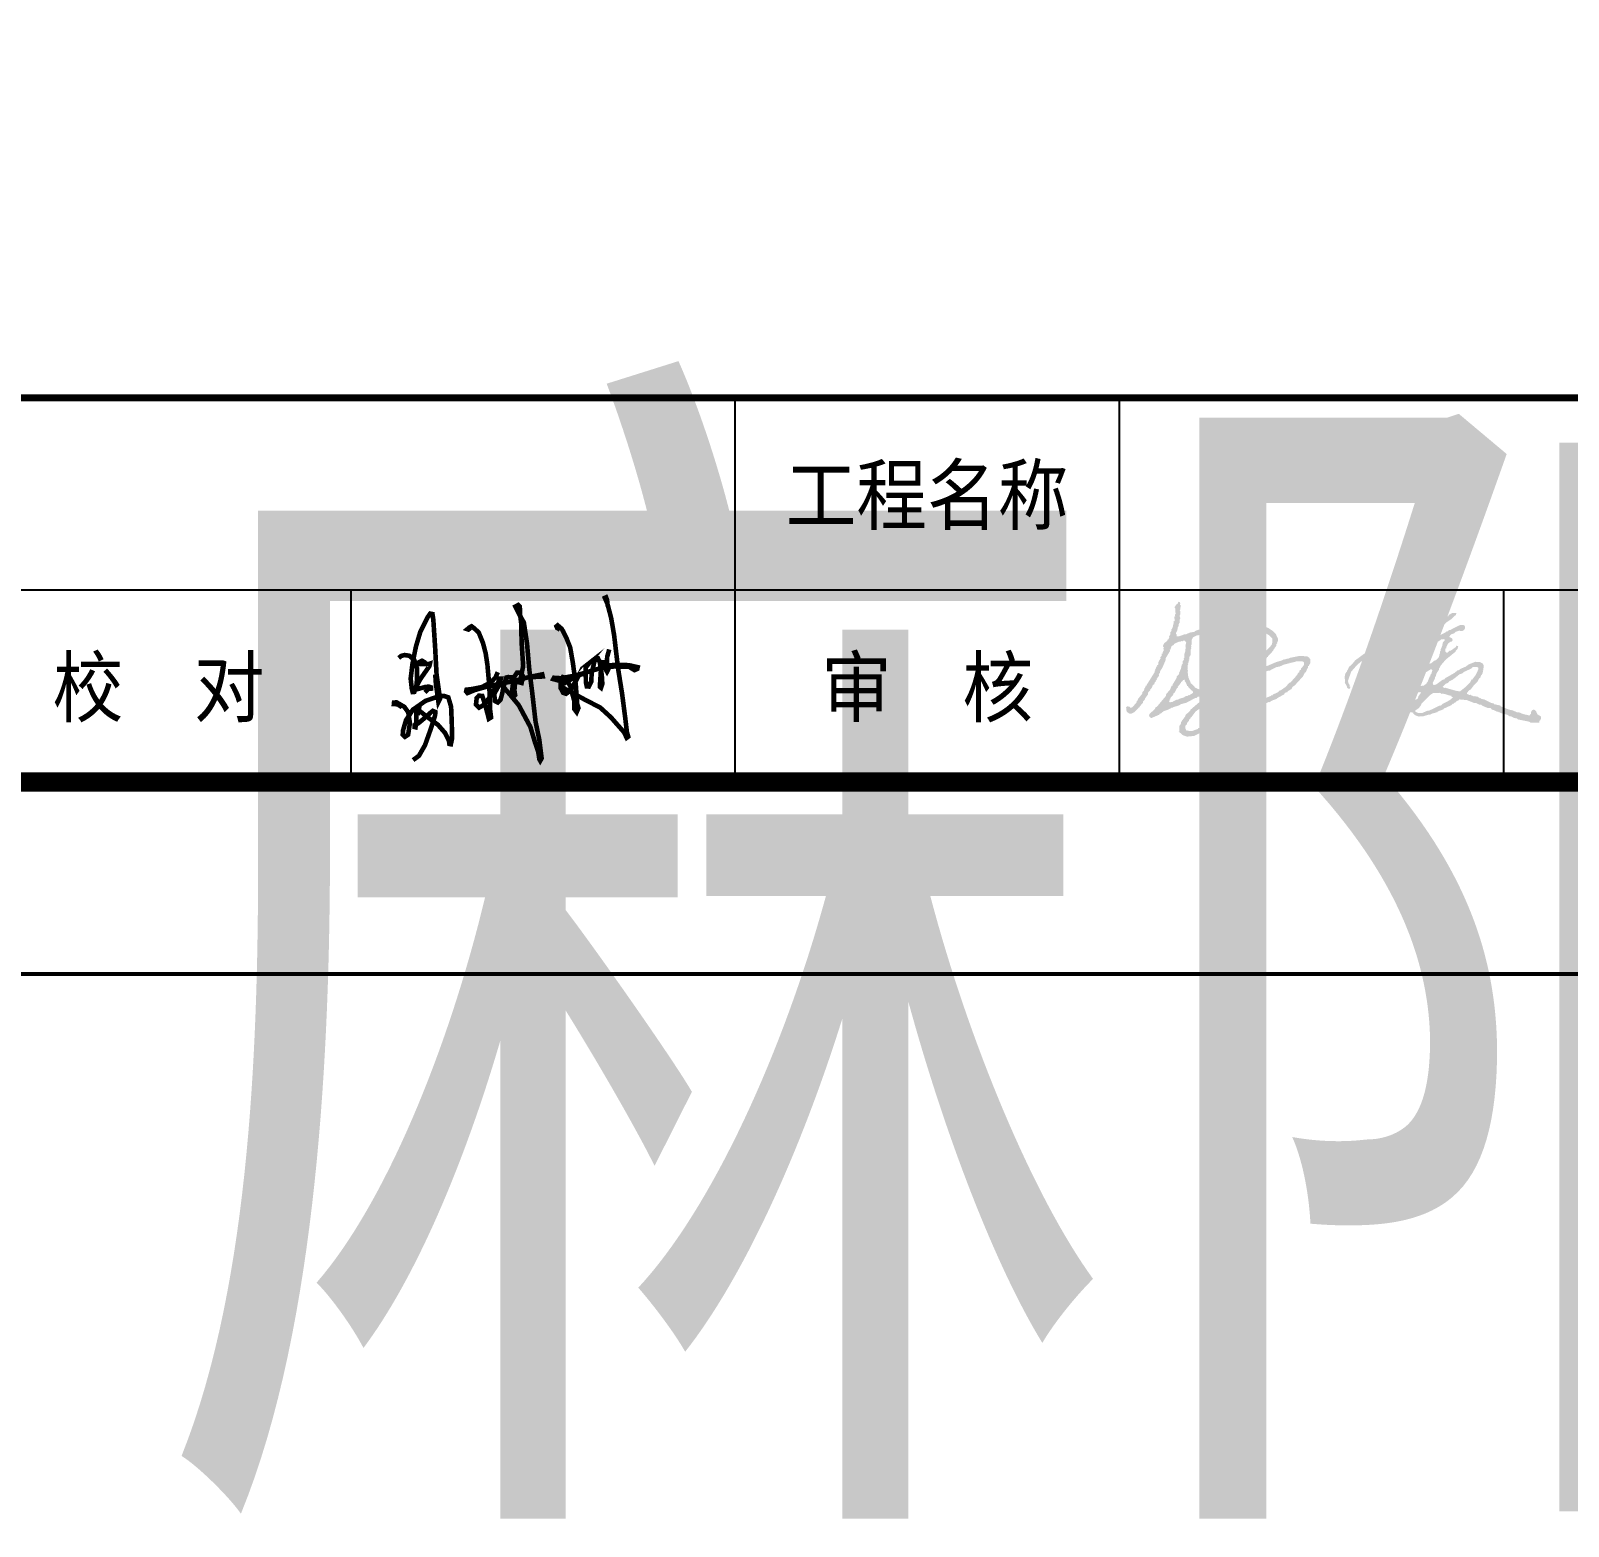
# Model space of a CAD drawing. Extents: x -124594 to 516503, y -3148 to 203159.
# Drawn here: x 56125 to 64128, y 140874 to 148660 of the extents above; entities that cross this region are included whole.
import ezdxf
from ezdxf.enums import TextEntityAlignment as Align

# ---------------------------------------------------------------- set-up
doc = ezdxf.new("R2018")
doc.units = 0
doc.header["$LTSCALE"] = 1000
doc.header["$MEASUREMENT"] = 0
for name, color, linetype in [('_签字', 2, 'Continuous'), ('PUB_TITLE', 4, 'Continuous'), ('图签目录', 255, 'Continuous'), ('打印框线', 7, 'Continuous'), ('标准打印框线2025-06-19-05-44', 7, 'Continuous')]:
    doc.layers.add(name, color=color, linetype=linetype)
doc.styles.get("Standard").update_dxf_attribs({"font": 'gbenor.shx', "bigfont": 'gbcbig.shx'})
doc.styles.add('宋体', font='宋体.ttf')

# ---------------------------------------------------------------- blocks, each defined once
blk = doc.blocks.new('易栅栅新')
at = {"const_width": 60}
for points in [[(-122231, -31317), (-122260, -31344), (-122275, -31339), (-122244, -31314), (-122220, -31301), (-122188, -31325), (-122127, -31380), (-122071, -31518), (-122036, -31652), (-122013, -31804), (-121989, -32070), (-121978, -32391), (-121966, -32487), (-121995, -32505), (-122033, -32356), (-122080, -32207), (-122124, -32204), (-122153, -32236), (-122162, -32318), (-122121, -32359), (-122054, -32321), (-121978, -32216), (-121872, -32029), (-121858, -31982), (-121837, -31982), (-121861, -32067), (-121922, -32175), (-121919, -32271), (-121878, -32292), (-121843, -32257), (-121823, -32184), (-121793, -32052), (-121767, -31968), (-121744, -31962), (-121697, -31965), (-121653, -32035), (-121662, -32134), (-121653, -32195), (-121665, -32207), (-121697, -32184), (-121685, -32082), (-121671, -31968), (-121627, -31903), (-121580, -31903), (-121542, -31962), (-121563, -32011), (-121568, -32038), (-121592, -32032), (-121580, -31976), (-121548, -31819), (-121568, -31520), (-121574, -31261), (-121587, -31153), (-121592, -31044), (-121612, -31024), (-121650, -31044), (-121607, -31131), (-121539, -31252), (-121498, -31523), (-121469, -31857), (-121431, -32158), (-121387, -32541), (-121337, -32783), (-121308, -33019), (-121326, -33051), (-121337, -33031), (-121352, -32935), (-121393, -32815), (-121454, -32611), (-121606, -32327), (-121712, -32199), (-121837, -32053)], [(-120447, -31043), (-120456, -30959), (-120469, -30924), (-120485, -30931), (-120451, -31010), (-120403, -31193), (-120365, -31413), (-120313, -31850), (-120260, -32183), (-120219, -32500), (-120198, -32679), (-120181, -32737), (-120201, -32752), (-120236, -32679), (-120406, -32486), (-120547, -32357), (-120726, -32266), (-120995, -32120), (-121039, -32088), (-121030, -32021), (-121101, -32003), (-121156, -31988), (-121147, -31971), (-121060, -31977), (-120893, -31947), (-120784, -31918), (-120626, -31871), (-120415, -31807), (-120289, -31804), (-120172, -31807), (-120058, -31833), (-120063, -31856), (-120099, -31871), (-120172, -31827), (-120359, -31824), (-120476, -31830)], [(-123168, -31713), (-123132, -31685), (-123090, -31675), (-123027, -31685), (-122965, -31741), (-122928, -31852), (-122933, -32056), (-122965, -32155), (-122986, -32157), (-122998, -32108), (-123012, -31981), (-122988, -31786), (-122943, -31563), (-122885, -31369), (-122795, -31189), (-122758, -31136), (-122728, -31142), (-122717, -31217), (-122694, -31570), (-122675, -31927), (-122630, -32243), (-122651, -32285), (-122684, -32044), (-122692, -31928)], [(-121069, -31343), (-121106, -31323), (-121115, -31302), (-121099, -31289), (-121046, -31334), (-120988, -31446), (-120936, -31577), (-120901, -31778), (-120864, -32052), (-120846, -32307), (-120829, -32364), (-120852, -32418), (-120881, -32379), (-120881, -32280), (-120934, -32085), (-120990, -31976), (-121031, -31962), (-121060, -32013), (-121062, -32101), (-121027, -32167), (-120990, -32179), (-120948, -32149), (-120870, -32027), (-120778, -31851), (-120689, -31781), (-120734, -31836), (-120734, -31888), (-120732, -32029), (-120720, -32083), (-120693, -32085), (-120662, -32021), (-120656, -31906), (-120621, -31760), (-120599, -31721), (-120574, -31719), (-120551, -31770), (-120525, -31935), (-120518, -32050), (-120535, -32101), (-120547, -32091), (-120547, -32040), (-120537, -31886), (-120523, -31768), (-120502, -31770), (-120494, -31828), (-120457, -31892), (-120440, -31859), (-120457, -31797), (-120455, -31699), (-120428, -31602)], [(-122814, -31779), (-122865, -31749), (-122901, -31768), (-122887, -31791), (-122783, -31793), (-122761, -31786), (-122768, -31819), (-122885, -31986), (-122941, -32092), (-122927, -32119), (-122826, -32092), (-122775, -32086), (-122748, -32095), (-122748, -32112), (-122781, -32114), (-122826, -32161)], [(-121878, -31898), (-121907, -31965), (-121969, -32032), (-122083, -32091), (-122211, -32117), (-122285, -32126), (-122290, -32149), (-122273, -32170), (-122173, -32129), (-122027, -32088), (-121694, -32018), (-121446, -31956), (-121300, -31927), (-121294, -31954), (-121381, -31959), (-121443, -31962)], [(-121018, -32047), (-120948, -32003), (-120813, -31935), (-120717, -31900)], [(-123124, -32355), (-123179, -32317), (-123230, -32313), (-123228, -32293), (-123195, -32291), (-123095, -32349), (-123044, -32419), (-123022, -32559), (-123045, -32712), (-123086, -32739), (-123115, -32712), (-123111, -32655), (-123073, -32524), (-122983, -32386), (-122818, -32271), (-122654, -32215), (-122579, -32207), (-122522, -32226), (-122486, -32346), (-122477, -32555), (-122473, -32761), (-122489, -32836), (-122508, -32832), (-122515, -32787), (-122562, -32692), (-122657, -32583), (-122777, -32495), (-122912, -32390)], [(-122921, -32457), (-122903, -32366), (-122929, -32366), (-122940, -32404), (-122938, -32534), (-122949, -32615), (-122961, -32612), (-122960, -32586), (-122914, -32564), (-122854, -32515), (-122748, -32421), (-122724, -32402), (-122692, -32415), (-122693, -32457), (-122748, -32630), (-122825, -32847), (-122905, -32987), (-122981, -33042)]]:
    blk.add_lwpolyline(points, dxfattribs=at)
blk = doc.blocks.new('ztwj08_202506190545')
at = {"layer": '_签字'}
h = blk.add_hatch(color=256, dxfattribs=at)
h.dxf.hatch_style = 1
h.paths.add_polyline_path([(108337.7, 1789.2), (108335.8, 1787.3), (108339.6, 1787.3)], flags=16)
h.paths.add_polyline_path([(108244.5, 1943.1), (108242.6, 1941.2), (108246.4, 1941.2)], flags=16)
h.paths.add_polyline_path([(108235, 1496.4), (108233.1, 1494.5), (108244.5, 1488.8), (108246.4, 1490.7), (108307.2, 1473.6), (108324.4, 1471.7), (108352.9, 1494.5), (108377.6, 1519.2), (108385.2, 1534.4), (108387.1, 1532.5), (108406.1, 1557.3), (108419.4, 1585.8), (108419.4, 1595.3), (108411.8, 1599.1), (108390.9, 1599.1), (108381.4, 1589.6), (108347.2, 1574.4), (108335.8, 1564.9), (108322.5, 1561.1), (108286.3, 1532.5), (108267.3, 1523), (108261.6, 1515.4), (108250.2, 1511.6)], flags=16)
h.paths.add_polyline_path([(108092.5, 1372.9), (108090.6, 1371), (108092.5, 1365.3), (108105.8, 1359.6), (108128.6, 1359.6), (108155.2, 1371), (108162.8, 1371), (108217.9, 1397.6), (108223.6, 1397.6), (108235, 1407.1), (108271.1, 1426.1), (108288.2, 1441.3), (108280.6, 1443.2), (108278.7, 1448.9), (108269.2, 1448.9), (108267.3, 1452.7), (108265.4, 1450.8), (108250.2, 1456.5), (108231.2, 1460.3), (108229.3, 1458.4), (108219.8, 1464.1), (108181.8, 1462.2), (108172.3, 1454.6), (108174.2, 1452.7), (108170.4, 1454.6), (108122.9, 1407.1), (108121, 1399.5), (108109.6, 1384.3)], flags=16)
h.paths.add_polyline_path([(108088.7, 1439.4), (108086.8, 1437.5), (108088.7, 1428), (108098.2, 1429.9), (108105.8, 1437.5), (108103.9, 1439.4), (108107.7, 1441.3), (108107.7, 1447), (108121, 1464.1), (108117.2, 1467.9), (108103.9, 1466), (108096.3, 1458.4), (108096.3, 1454.6), (108094.4, 1456.5), (108086.8, 1447)], flags=16)
h.paths.add_polyline_path([(108079.1, 1363.4), (108077.2, 1361.5), (108081, 1361.5)], flags=16)
h.paths.add_polyline_path([(108010.7, 1528.7), (108008.8, 1526.8), (108014.5, 1515.4), (108022.1, 1515.4), (108033.5, 1524.9), (108062, 1540.2), (108065.8, 1545.9), (108077.2, 1551.6), (108109.6, 1578.2), (108113.4, 1578.2), (108117.2, 1583.9), (108160.9, 1610.5), (108162.8, 1614.3), (108174.2, 1618.1), (108193.2, 1633.3), (108198.9, 1633.3), (108212.2, 1646.6), (108217.9, 1661.8), (108216, 1665.6), (108219.8, 1669.4), (108219.8, 1678.9), (108223.6, 1682.7), (108223.6, 1690.3), (108231.2, 1707.4), (108235, 1726.4), (108244.5, 1737.8), (108240.7, 1745.4), (108236.9, 1741.6), (108229.3, 1743.5), (108195.1, 1720.7), (108185.6, 1718.8), (108183.7, 1715), (108176.1, 1713.1), (108164.7, 1703.6), (108159, 1703.6), (108151.4, 1696), (108145.7, 1696), (108132.4, 1686.5), (108134.3, 1684.6), (108122.9, 1680.8), (108090.6, 1656.1), (108071.5, 1648.5), (108063.9, 1640.9), (108039.2, 1631.4), (108031.6, 1625.7), (108025.9, 1627.6), (108020.2, 1621.9), (108020.2, 1601), (108016.4, 1595.3), (108018.3, 1585.8), (108014.5, 1576.3), (108016.4, 1564.9), (108012.6, 1555.4), (108014.5, 1547.8), (108010.7, 1544)], flags=16)
h.paths.add_polyline_path([(107946.1, 1376.7), (107944.2, 1374.8), (107948, 1371), (107953.7, 1371), (107955.6, 1374.8), (107963.2, 1372.9), (107965.1, 1376.7), (107968.9, 1374.8), (107976.5, 1378.6), (107978.4, 1376.7), (108056.3, 1393.8), (108063.9, 1412.8), (108062, 1426.1), (108058.2, 1428), (108060.1, 1456.5), (108077.2, 1466), (108086.8, 1488.8), (108094.4, 1496.4), (108136.2, 1502.1), (108151.4, 1513.5), (108149.5, 1515.4), (108155.2, 1521.1), (108166.6, 1549.7), (108170.4, 1551.6), (108168.5, 1555.4), (108176.1, 1564.9), (108174.2, 1568.7), (108178, 1570.6), (108179.9, 1582), (108176.1, 1585.8), (108170.4, 1585.8), (108124.8, 1557.3), (108121, 1551.6), (108117.2, 1551.6), (108081, 1521.1), (108079.1, 1523), (108062, 1505.9), (108029.7, 1488.8), (107991.7, 1458.4), (107980.3, 1431.8), (107974.6, 1426.1), (107972.7, 1418.5), (107968.9, 1418.5), (107965.1, 1405.2), (107949.9, 1388.1)], flags=16)
h.paths.add_polyline_path([(107723.7, 1513.5), (107725.6, 1521.1), (107723.7, 1547.8), (107727.5, 1564.9), (107735.1, 1574.4), (107735.1, 1582), (107738.9, 1582), (107746.5, 1599.1), (107761.7, 1612.4), (107778.8, 1633.3), (107851.1, 1686.5), (107904.3, 1718.8), (107911.9, 1728.3), (107917.6, 1754.9), (107917.6, 1770.1), (107921.4, 1774), (107921.4, 1800.6), (107927.1, 1810.1), (107923.3, 1812), (107927.1, 1815.8), (107925.2, 1817.7), (107929, 1825.3), (107927.1, 1829.1), (107934.7, 1880.4), (107940.4, 1884.2), (107938.5, 1886.1), (107953.7, 1886.1), (107949.9, 1836.7), (107951.8, 1823.4), (107948, 1815.8), (107948, 1802.5), (107944.2, 1791.1), (107944.2, 1760.6), (107951.8, 1749.2), (107957.5, 1753), (107955.6, 1754.9), (107957.5, 1753), (107997.4, 1775.9), (108001.2, 1781.6), (108006.9, 1781.6), (108025.9, 1796.8), (108029.7, 1796.8), (108031.6, 1800.6), (108033.5, 1798.7), (108063.9, 1819.6), (108102, 1857.6), (108113.4, 1867.1), (108117.2, 1867.1), (108119.1, 1872.8), (108145.7, 1895.6), (108168.5, 1920.3), (108178, 1926), (108202.7, 1950.7), (108200.8, 1952.6), (108212.2, 1958.3), (108216, 1964), (108221.7, 1964), (108229.3, 1973.5), (108252.1, 1990.6), (108265.4, 1994.4), (108288.2, 1994.4), (108293.9, 1988.7), (108284.4, 1971.6), (108271.1, 1964), (108244.5, 1939.3), (108231.2, 1931.7), (108166.6, 1872.8), (108162.8, 1872.8), (108141.9, 1850), (108111.5, 1829.1), (108105.8, 1829.1), (108086.8, 1810.1), (108086.8, 1806.3), (108103.9, 1791.1), (108102, 1785.4), (108105.8, 1781.6), (108105.8, 1770.1), (108109.6, 1766.3), (108113.4, 1751.1), (108111.5, 1735.9), (108115.3, 1734), (108109.6, 1735.9), (108107.7, 1730.2), (108105.8, 1734), (108103.9, 1732.1), (108098.2, 1734), (108084.9, 1749.2), (108084.9, 1754.9), (108075.3, 1772), (108065.8, 1777.8), (108052.5, 1777.8), (108027.8, 1760.6), (107991.7, 1724.5), (107984.1, 1720.7), (107976.5, 1722.6), (107968.9, 1732.1), (107955.6, 1730.2), (107940.4, 1715), (107930.9, 1697.9), (107932.8, 1692.2), (107929, 1692.2), (107927.1, 1671.3), (107923.3, 1669.4), (107925.2, 1661.8), (107919.5, 1648.5), (107919.5, 1631.4), (107915.7, 1625.7), (107915.7, 1610.5), (107911.9, 1601), (107913.8, 1595.3), (107908.1, 1587.7), (107908.1, 1563), (107904.3, 1559.2), (107902.4, 1547.8), (107898.6, 1545.9), (107898.6, 1532.5), (107891, 1507.8), (107887.2, 1504), (107889.1, 1500.2), (107887.2, 1492.6), (107883.4, 1490.7), (107883.4, 1477.4), (107879.6, 1473.6), (107873.9, 1441.3), (107875.8, 1435.6), (107868.2, 1416.6), (107868.2, 1403.3), (107864.4, 1399.5), (107866.3, 1393.8), (107860.6, 1384.3), (107864.4, 1378.6), (107860.6, 1376.7), (107860.6, 1365.3), (107870.1, 1357.7), (107889.1, 1363.4), (107913.8, 1384.3), (107913.8, 1388.1), (107936.6, 1412.8), (107934.7, 1416.6), (107940.4, 1420.4), (107946.1, 1437.5), (107953.7, 1443.2), (107951.8, 1445.1), (107961.3, 1458.4), (107957.5, 1462.2), (107961.3, 1471.7), (107959.4, 1473.6), (107978.4, 1507.8), (107982.2, 1521.1), (107980.3, 1528.7), (107984.1, 1534.4), (107984.1, 1545.9), (107980.3, 1549.7), (107984.1, 1549.7), (107986, 1563), (107989.8, 1566.8), (107987.9, 1606.7), (107989.8, 1621.9), (107993.6, 1627.6), (107989.8, 1631.4), (107989.8, 1682.7), (107991.7, 1697.9), (107995.5, 1699.8), (107993.6, 1701.7), (108012.6, 1701.7), (108022.1, 1692.2), (108020.2, 1675.1), (108025.9, 1663.7), (108035.4, 1661.8), (108046.8, 1667.5), (108071.5, 1690.3), (108079.1, 1692.2), (108088.7, 1703.6), (108098.2, 1707.4), (108111.5, 1720.7), (108115.3, 1730.2), (108121, 1730.2), (108172.3, 1777.8), (108179.9, 1781.6), (108189.4, 1793), (108191.3, 1802.5), (108181.8, 1808.2), (108176.1, 1806.3), (108157.1, 1825.3), (108155.2, 1838.6), (108159, 1840.5), (108159, 1844.3), (108174.2, 1848.1), (108183.7, 1840.5), (108183.7, 1836.7), (108193.2, 1827.2), (108210.3, 1819.6), (108229.3, 1832.9), (108252.1, 1857.6), (108259.7, 1863.3), (108261.6, 1861.4), (108265.4, 1869), (108284.4, 1880.4), (108301.5, 1880.4), (108305.3, 1878.5), (108301.5, 1867.1), (108295.8, 1865.2), (108276.8, 1846.2), (108254, 1831), (108195.1, 1772), (108183.7, 1756.8), (108195.1, 1751.1), (108200.8, 1756.8), (108206.5, 1756.8), (108250.2, 1779.7), (108252.1, 1783.5), (108255.9, 1781.6), (108267.3, 1791.1), (108273, 1791.1), (108320.6, 1815.8), (108322.5, 1813.9), (108324.4, 1817.7), (108341.5, 1817.7), (108347.2, 1813.9), (108351, 1806.3), (108349.1, 1796.8), (108337.7, 1785.4), (108318.6, 1787.3), (108301.5, 1781.6), (108293.9, 1774), (108276.8, 1768.2), (108267.3, 1754.9), (108284.4, 1747.3), (108282.5, 1745.4), (108286.3, 1739.7), (108280.6, 1730.2), (108274.9, 1730.2), (108261.6, 1720.7), (108252.1, 1701.7), (108252.1, 1696), (108248.3, 1694.1), (108248.3, 1678.9), (108254, 1673.2), (108259.7, 1673.2), (108269.2, 1682.7), (108274.9, 1682.7), (108301.5, 1701.7), (108305.3, 1709.3), (108314.8, 1707.4), (108311, 1692.2), (108301.5, 1682.7), (108301.5, 1678.9), (108250.2, 1637.1), (108225.5, 1608.6), (108217.9, 1595.3), (108219.8, 1593.4), (108216, 1593.4), (108214.1, 1583.9), (108202.7, 1566.8), (108197, 1547.8), (108193.2, 1545.9), (108193.2, 1538.3), (108181.8, 1515.4), (108185.6, 1504), (108200.8, 1507.8), (108231.2, 1530.6), (108242.6, 1534.4), (108250.2, 1542.1), (108293.9, 1566.8), (108312.9, 1582), (108314.8, 1580.1), (108328.2, 1589.6), (108354.8, 1601), (108370, 1612.4), (108404.2, 1625.7), (108428.9, 1623.8), (108442.2, 1616.2), (108447.9, 1606.7), (108447.9, 1591.5), (108444.1, 1589.6), (108446, 1582), (108442.2, 1580.1), (108444.1, 1576.3), (108440.3, 1563), (108430.8, 1549.7), (108430.8, 1544), (108423.2, 1538.3), (108415.6, 1523), (108396.6, 1504), (108379.5, 1481.2), (108371.9, 1477.4), (108360.5, 1464.1), (108360.5, 1458.4), (108371.9, 1452.7), (108375.7, 1452.7), (108377.6, 1456.5), (108379.5, 1452.7), (108396.6, 1445.1), (108398.5, 1447), (108417.5, 1443.2), (108427, 1435.6), (108428.9, 1437.5), (108436.5, 1431.8), (108449.8, 1429.9), (108487.8, 1410.9), (108499.2, 1409), (108501.1, 1405.2), (108535.3, 1397.6), (108535.3, 1393.8), (108579.1, 1376.7), (108598.1, 1372.9), (108619, 1363.4), (108634.2, 1361.5), (108651.3, 1353.9), (108685.5, 1346.3), (108691.2, 1350.1), (108687.4, 1352), (108693.1, 1353.9), (108695, 1369.1), (108700.7, 1374.8), (108710.2, 1376.7), (108719.7, 1369.1), (108727.3, 1352), (108746.3, 1340.6), (108746.3, 1331.1), (108740.6, 1319.7), (108736.8, 1317.8), (108736.8, 1308.3), (108693.1, 1308.3), (108683.6, 1314), (108626.6, 1325.4), (108619, 1331.1), (108605.7, 1333), (108592.4, 1340.6), (108581, 1342.5), (108569.6, 1350.1), (108554.3, 1353.9), (108550.5, 1352), (108542.9, 1357.7), (108531.5, 1359.6), (108535.3, 1361.5), (108525.8, 1363.4), (108522, 1367.2), (108518.2, 1365.3), (108499.2, 1374.8), (108491.6, 1374.8), (108493.5, 1376.7), (108487.8, 1378.6), (108484, 1384.3), (108470.7, 1384.3), (108442.2, 1395.7), (108432.7, 1403.3), (108423.2, 1403.3), (108408, 1410.9), (108398.5, 1410.9), (108360.5, 1426.1), (108320.6, 1429.9), (108318.6, 1426.1), (108305.3, 1420.4), (108301.5, 1414.7), (108292, 1410.9), (108292, 1407.1), (108286.3, 1407.1), (108278.7, 1399.5), (108240.7, 1382.4), (108238.8, 1378.6), (108208.4, 1367.2), (108206.5, 1363.4), (108178, 1355.8), (108168.5, 1350.1), (108159, 1350.1), (108134.3, 1342.5), (108109.6, 1340.6), (108092.5, 1346.3), (108073.4, 1363.4), (108037.3, 1359.6), (108025.9, 1353.9), (108012.6, 1353.9), (107999.3, 1348.2), (107987.9, 1348.2), (107953.7, 1338.7), (107925.2, 1336.8), (107902.4, 1329.2), (107847.3, 1321.6), (107837.7, 1323.5), (107824.4, 1336.8), (107828.2, 1346.3), (107828.2, 1371), (107832, 1374.8), (107832, 1393.8), (107835.8, 1397.6), (107837.7, 1410.9), (107843.4, 1420.4), (107843.4, 1437.5), (107851.1, 1462.2), (107854.9, 1466), (107856.8, 1492.6), (107860.6, 1498.3), (107858.7, 1500.2), (107864.4, 1511.6), (107864.4, 1519.2), (107868.2, 1521.1), (107866.3, 1526.8), (107879.6, 1564.9), (107877.7, 1566.8), (107883.4, 1583.9), (107887.2, 1620), (107896.7, 1650.4), (107894.8, 1658), (107898.6, 1659.9), (107896.7, 1665.6), (107900.5, 1675.1), (107894.8, 1680.8), (107872, 1673.2), (107872, 1669.4), (107864.4, 1667.5), (107853, 1656.1), (107839.6, 1650.4), (107826.3, 1639), (107822.5, 1639), (107814.9, 1629.5), (107809.2, 1627.6), (107784.5, 1604.8), (107757.9, 1574.4), (107740.8, 1526.8), (107744.6, 1511.6), (107750.3, 1504), (107748.4, 1498.3), (107754.1, 1494.5), (107748.4, 1483.1), (107746.5, 1486.9), (107740.8, 1485), (107738.9, 1490.7), (107735.1, 1488.8), (107737, 1494.5), (107725.6, 1515.4)])
h.paths.add_polyline_path([(107438.6, 1621.9), (107436.7, 1620), (107440.5, 1620)], flags=16)
h.paths.add_polyline_path([(107267.5, 1486.9), (107265.6, 1485), (107269.4, 1460.3), (107273.2, 1456.5), (107275.1, 1458.4), (107282.7, 1445.1), (107297.9, 1435.6), (107309.3, 1435.6), (107341.6, 1448.9), (107343.5, 1452.7), (107349.2, 1450.8), (107349.2, 1454.6), (107377.8, 1467.9), (107387.3, 1477.4), (107391.1, 1477.4), (107415.8, 1494.5), (107436.7, 1517.3), (107440.5, 1517.3), (107465.2, 1544), (107478.5, 1561.1), (107478.5, 1564.9), (107488, 1572.5), (107484.2, 1576.3), (107489.9, 1576.3), (107489.9, 1582), (107495.6, 1583.9), (107495.6, 1589.6), (107510.8, 1606.7), (107512.7, 1621.9), (107505.1, 1627.6), (107472.8, 1627.6), (107406.3, 1610.5), (107385.4, 1601), (107366.3, 1597.2), (107334, 1580.1), (107320.7, 1578.2), (107305.5, 1570.6), (107288.4, 1568.7), (107271.3, 1561.1), (107271.3, 1521.1), (107265.6, 1500.2)], flags=16)
h.paths.add_polyline_path([(107256.1, 1308.3), (107254.2, 1306.4), (107258, 1306.4)], flags=16)
h.paths.add_polyline_path([(107121.1, 1665.6), (107119.2, 1663.7), (107123, 1663.7)], flags=16)
h.paths.add_polyline_path([(107064.1, 1524.9), (107062.2, 1523), (107066, 1523)], flags=16)
h.paths.add_polyline_path([(107003.3, 1450.8), (107001.4, 1448.9), (107003.3, 1443.2)], flags=16)
h.paths.add_polyline_path([(106914, 1639), (106912.1, 1637.1), (106915.9, 1637.1)], flags=16)
h.paths.add_polyline_path([(106906.4, 1587.7), (106904.5, 1585.8), (106908.3, 1580.1), (106906.4, 1572.5), (106910.2, 1544), (106919.7, 1523), (106923.5, 1511.6), (106927.3, 1511.6), (106946.3, 1490.7), (106967.2, 1481.2), (107001.4, 1492.6), (107022.3, 1513.5), (107028, 1521.1), (107026.1, 1524.9), (107028, 1523), (107035.6, 1532.5), (107029.9, 1534.4), (107035.6, 1536.4), (107045.1, 1549.7), (107045.1, 1555.4), (107052.7, 1563), (107050.8, 1566.8), (107054.6, 1568.7), (107056.5, 1578.2), (107066, 1589.6), (107064.1, 1593.4), (107067.9, 1593.4), (107073.6, 1610.5), (107077.4, 1612.4), (107077.4, 1620), (107081.2, 1621.9), (107081.2, 1627.6), (107086.9, 1635.2), (107085, 1640.9), (107092.6, 1650.4), (107090.7, 1654.2), (107096.4, 1667.5), (107096.4, 1675.1), (107100.2, 1678.9), (107100.2, 1692.2), (107104, 1696), (107100.2, 1697.9), (107102.1, 1745.4), (107098.3, 1749.2), (107094.5, 1762.5), (107081.2, 1777.8), (107066, 1785.4), (107041.3, 1785.4), (107024.2, 1779.7), (107018.5, 1781.6), (107014.7, 1775.9), (106993.8, 1775.9), (106988.1, 1770.1), (106984.3, 1772), (106974.8, 1766.3), (106953.9, 1762.5), (106934.9, 1753), (106927.3, 1739.7), (106927.3, 1715), (106923.5, 1711.2), (106927.3, 1707.4), (106923.5, 1703.6), (106925.4, 1696), (106921.6, 1688.4), (106921.6, 1659.9), (106915.9, 1652.3), (106915.9, 1635.2), (106912.1, 1631.4), (106910.2, 1618.1), (106906.4, 1616.2), (106910.2, 1610.5), (106906.4, 1608.6)], flags=16)
h.paths.add_polyline_path([(106896.9, 1734), (106895, 1732.1), (106898.8, 1732.1)], flags=16)
h.paths.add_polyline_path([(106896.9, 1294.9), (106895, 1293), (106895, 1277.8), (106900.7, 1266.4), (106906.4, 1268.3), (106915.9, 1264.5), (106927.3, 1264.5), (106959.6, 1275.9), (106961.5, 1279.7), (106980.5, 1287.3), (107022.3, 1317.8), (107035.6, 1323.5), (107043.2, 1331.1), (107054.6, 1334.9), (107062.2, 1344.4), (107071.7, 1348.2), (107096.4, 1371), (107100.2, 1371), (107136.4, 1401.4), (107161.1, 1426.1), (107180.1, 1452.7), (107185.8, 1456.5), (107185.8, 1460.3), (107199.1, 1473.6), (107199.1, 1479.3), (107208.6, 1492.6), (107208.6, 1498.3), (107195.3, 1505.9), (107191.5, 1504), (107166.8, 1507.8), (107164.9, 1504), (107159.2, 1505.9), (107144, 1500.2), (107117.3, 1500.2), (107113.5, 1496.4), (107111.6, 1498.3), (107066, 1486.9), (107054.6, 1481.2), (107054.6, 1473.6), (107058.4, 1473.6), (107060.3, 1469.8), (107041.3, 1450.8), (107031.8, 1447), (107031.8, 1443.2), (107028, 1439.4), (107026.1, 1441.3), (107024.2, 1433.7), (107016.6, 1426.1), (107012.8, 1426.1), (106967.2, 1380.5), (106948.2, 1367.2), (106925.4, 1336.8), (106919.7, 1333), (106919.7, 1327.3), (106915.9, 1327.3), (106912.1, 1315.9), (106904.5, 1310.2), (106902.6, 1300.7)], flags=16)
h.paths.add_polyline_path([(106877.8, 1530.6), (106875.9, 1528.7), (106879.7, 1528.7)], flags=16)
h.paths.add_polyline_path([(106811.3, 1420.4), (106809.4, 1418.5), (106813.2, 1414.7), (106826.5, 1416.6), (106847.4, 1428), (106860.7, 1429.9), (106864.5, 1433.7), (106885.4, 1439.4), (106896.9, 1447), (106904.5, 1447), (106912.1, 1452.7), (106914, 1450.8), (106934.9, 1464.1), (106933, 1471.7), (106908.3, 1494.5), (106910.2, 1496.4), (106906.4, 1500.2), (106904.5, 1498.3), (106900.7, 1509.7), (106896.9, 1511.6), (106900.7, 1513.5), (106889.2, 1526.8), (106893, 1528.7), (106891.1, 1532.5), (106883.5, 1530.6), (106877.8, 1523), (106872.1, 1521.1), (106872.1, 1517.3), (106853.1, 1492.6), (106856.9, 1488.8), (106851.2, 1488.8), (106839.8, 1466), (106834.1, 1462.2), (106830.3, 1452.7), (106815.1, 1435.6), (106817, 1429.9), (106813.2, 1429.9)], flags=16)
h.paths.add_polyline_path([(106587, 1376.7), (106587, 1384.3), (106585.1, 1386.2), (106590.8, 1393.8), (106604.1, 1391.9), (106607.9, 1386.2), (106617.4, 1388.1), (106638.3, 1410.9), (106642.1, 1416.6), (106640.2, 1420.4), (106645.9, 1424.2), (106647.8, 1431.8), (106670.7, 1460.3), (106670.7, 1467.9), (106678.3, 1475.5), (106682.1, 1485), (106680.2, 1488.8), (106685.9, 1490.7), (106684, 1494.5), (106687.8, 1496.4), (106687.8, 1500.2), (106695.4, 1504), (106693.5, 1505.9), (106735.3, 1572.5), (106735.3, 1580.1), (106739.1, 1582), (106737.2, 1583.9), (106744.8, 1601), (106748.6, 1602.9), (106746.7, 1606.7), (106754.3, 1610.5), (106754.3, 1623.8), (106760, 1635.2), (106765.7, 1642.8), (106763.8, 1648.5), (106771.4, 1658), (106771.4, 1667.5), (106777.1, 1667.5), (106777.1, 1677), (106782.8, 1686.5), (106779, 1697.9), (106780.9, 1696), (106782.8, 1699.8), (106777.1, 1707.4), (106784.7, 1722.6), (106799.9, 1734), (106801.8, 1741.6), (106805.6, 1741.6), (106811.3, 1753), (106809.4, 1758.7), (106817, 1768.2), (106817, 1783.5), (106818.9, 1781.6), (106822.7, 1789.2), (106820.8, 1794.9), (106826.5, 1796.8), (106824.6, 1800.6), (106828.4, 1804.4), (106834.1, 1831), (106832.2, 1834.8), (106837.9, 1836.7), (106836, 1838.6), (106839.8, 1842.4), (106836, 1859.5), (106841.7, 1863.3), (106839.8, 1870.9), (106843.6, 1874.7), (106841.7, 1903.2), (106837.9, 1908.9), (106847.4, 1924.1), (106855, 1927.9), (106855, 1931.7), (106851.2, 1933.6), (106855, 1931.7), (106858.8, 1939.3), (106862.6, 1939.3), (106858.8, 1937.4), (106866.4, 1935.5), (106866.4, 1931.7), (106870.2, 1929.8), (106866.4, 1927.9), (106866.4, 1922.2), (106870.2, 1920.3), (106868.3, 1897.5), (106864.5, 1891.8), (106868.3, 1889.9), (106868.3, 1872.8), (106864.5, 1865.2), (106868.3, 1851.9), (106864.5, 1844.3), (106864.5, 1829.1), (106858.8, 1819.6), (106860.7, 1813.9), (106855, 1804.4), (106853.1, 1791.1), (106845.5, 1774), (106847.4, 1768.2), (106849.3, 1770.1), (106849.3, 1758.7), (106862.6, 1758.7), (106889.2, 1768.2), (106896.9, 1768.2), (106917.8, 1777.8), (106940.6, 1781.6), (106948.2, 1787.3), (106997.6, 1804.4), (107001.4, 1802.5), (107039.4, 1810.1), (107045.1, 1813.9), (107047, 1812), (107066, 1815.8), (107088.8, 1812), (107107.8, 1798.7), (107113.5, 1787.3), (107121.1, 1783.5), (107119.2, 1779.7), (107123, 1779.7), (107121.1, 1775.9), (107128.7, 1758.7), (107126.8, 1753), (107130.6, 1749.2), (107130.6, 1694.1), (107126.8, 1690.3), (107128.7, 1686.5), (107123, 1669.4), (107124.9, 1661.8), (107115.4, 1640.9), (107117.3, 1637.1), (107105.9, 1614.3), (107105.9, 1604.8), (107104, 1608.6), (107100.2, 1599.1), (107096.4, 1597.2), (107100.2, 1595.3), (107094.5, 1591.5), (107090.7, 1576.3), (107086.9, 1576.3), (107083.1, 1563), (107073.6, 1551.6), (107067.9, 1526.8), (107075.5, 1519.2), (107090.7, 1521.1), (107096.4, 1524.9), (107142.1, 1526.8), (107180.1, 1534.4), (107202.9, 1534.4), (107221.9, 1530.6), (107233.3, 1536.4), (107235.2, 1540.2), (107231.4, 1545.9), (107235.2, 1547.8), (107227.6, 1570.6), (107229.5, 1576.3), (107225.7, 1576.3), (107225.7, 1589.6), (107229.5, 1593.4), (107227.6, 1597.2), (107225.7, 1595.3), (107227.6, 1612.4), (107221.9, 1618.1), (107223.8, 1646.6), (107220, 1650.4), (107221.9, 1688.4), (107218.1, 1711.2), (107221.9, 1720.7), (107237.1, 1720.7), (107242.8, 1716.9), (107250.4, 1686.5), (107254.2, 1682.7), (107250.4, 1678.9), (107254.2, 1677), (107254.2, 1648.5), (107265.6, 1633.3), (107273.2, 1633.3), (107284.6, 1642.8), (107284.6, 1646.6), (107307.4, 1671.3), (107305.5, 1673.2), (107343.5, 1713.1), (107347.3, 1726.4), (107347.3, 1747.3), (107332.1, 1762.5), (107307.4, 1777.8), (107301.7, 1777.8), (107299.8, 1781.6), (107288.4, 1783.5), (107273.2, 1791.1), (107267.5, 1789.2), (107261.8, 1794.9), (107242.8, 1800.6), (107227.6, 1800.6), (107225.7, 1804.4), (107197.2, 1810.1), (107191.5, 1819.6), (107193.4, 1832.9), (107204.8, 1838.6), (107216.2, 1834.8), (107221.9, 1836.7), (107246.6, 1827.2), (107277, 1821.5), (107290.3, 1813.9), (107324.5, 1802.5), (107351.1, 1785.4), (107364.4, 1772), (107375.9, 1747.3), (107375.9, 1732.1), (107372.1, 1728.3), (107374, 1724.5), (107368.2, 1716.9), (107368.2, 1707.4), (107362.5, 1705.5), (107366.3, 1703.6), (107360.6, 1699.8), (107354.9, 1688.4), (107351.1, 1688.4), (107353, 1684.6), (107324.5, 1654.2), (107324.5, 1650.4), (107320.7, 1650.4), (107313.1, 1637.1), (107297.9, 1623.8), (107297.9, 1618.1), (107294.1, 1620), (107294.1, 1616.2), (107284.6, 1608.6), (107286.5, 1604.8), (107288.4, 1606.7), (107282.7, 1601), (107284.6, 1597.2), (107322.6, 1604.8), (107366.3, 1623.8), (107393, 1631.4), (107408.2, 1639), (107412, 1637.1), (107425.3, 1642.8), (107429.1, 1640.9), (107440.5, 1646.6), (107488, 1656.1), (107527.9, 1654.2), (107537.4, 1648.5), (107545, 1639), (107545, 1618.1), (107537.4, 1606.7), (107539.3, 1602.9), (107533.6, 1602.9), (107533.6, 1593.4), (107529.8, 1591.5), (107522.2, 1572.5), (107516.5, 1568.7), (107507, 1549.7), (107463.3, 1502.1), (107453.8, 1496.4), (107446.2, 1483.1), (107429.1, 1473.6), (107423.4, 1466), (107417.7, 1466), (107408.2, 1458.4), (107410.1, 1456.5), (107377.8, 1439.4), (107368.2, 1431.8), (107351.1, 1426.1), (107330.2, 1414.7), (107326.4, 1416.6), (107318.8, 1410.9), (107315, 1412.8), (107296, 1409), (107278.9, 1416.6), (107267.5, 1412.8), (107267.5, 1409), (107263.7, 1407.1), (107263.7, 1399.5), (107259.9, 1397.6), (107261.8, 1340.6), (107258, 1336.8), (107258, 1300.7), (107252.3, 1281.6), (107252.3, 1247.4), (107246.6, 1230.3), (107242.8, 1201.8), (107244.7, 1192.3), (107240.9, 1186.6), (107242.8, 1184.7), (107237.1, 1165.7), (107237.1, 1146.7), (107240.9, 1144.8), (107237.1, 1139.1), (107237.1, 1034.5), (107233.3, 1030.7), (107235.2, 1006), (107231.4, 996.5), (107229.5, 973.7), (107225.7, 971.8), (107221.9, 960.4), (107212.4, 952.8), (107199.1, 952.8), (107191.5, 960.4), (107191.5, 973.7), (107187.7, 977.5), (107191.5, 977.5), (107197.2, 988.9), (107197.2, 1030.7), (107201, 1040.2), (107201, 1114.4), (107204.8, 1116.3), (107204.8, 1120.1), (107201, 1122), (107204.8, 1125.8), (107202.9, 1179), (107206.7, 1182.8), (107206.7, 1190.4), (107202.9, 1192.3), (107210.5, 1199.9), (107206.7, 1205.6), (107214.3, 1232.2), (107212.4, 1251.2), (107218.1, 1264.5), (107216.2, 1268.3), (107221.9, 1270.2), (107220, 1300.7), (107223.8, 1302.6), (107221.9, 1306.4), (107225.7, 1314), (107225.7, 1334.9), (107229.5, 1336.8), (107225.7, 1353.9), (107229.5, 1359.6), (107225.7, 1367.2), (107229.5, 1369.1), (107229.5, 1372.9), (107225.7, 1374.8), (107229.5, 1376.7), (107227.6, 1393.8), (107231.4, 1397.6), (107227.6, 1403.3), (107231.4, 1407.1), (107231.4, 1441.3), (107225.7, 1448.9), (107220, 1450.8), (107216.2, 1447), (107220, 1443.2), (107214.3, 1447), (107214.3, 1439.4), (107212.4, 1443.2), (107151.6, 1376.7), (107147.8, 1376.7), (107126.8, 1355.8), (107092.6, 1333), (107086.9, 1325.4), (107077.4, 1319.7), (107079.3, 1317.8), (107071.7, 1315.9), (107039.4, 1293), (107001.4, 1272.1), (106990, 1260.7), (106971, 1255), (106940.6, 1239.8), (106902.6, 1236), (106881.6, 1243.6), (106868.3, 1255), (106864.5, 1255), (106864.5, 1260.7), (106858.8, 1260.7), (106862.6, 1262.6), (106862.6, 1293), (106866.4, 1294.9), (106872.1, 1306.4), (106872.1, 1314), (106877.8, 1315.9), (106875.9, 1317.8), (106893, 1340.6), (106896.9, 1350.1), (106919.7, 1371), (106919.7, 1374.8), (106999.5, 1443.2), (106997.6, 1450.8), (106988.1, 1447), (106976.7, 1448.9), (106972.9, 1445.1), (106957.7, 1443.2), (106952, 1437.5), (106946.3, 1437.5), (106900.7, 1412.8), (106872.1, 1405.2), (106858.8, 1397.6), (106832.2, 1390), (106828.4, 1386.2), (106822.7, 1386.2), (106805.6, 1376.7), (106782.8, 1369.1), (106765.7, 1355.8), (106761.9, 1355.8), (106758.1, 1350.1), (106718.2, 1333), (106710.6, 1336.8), (106704.9, 1344.4), (106708.7, 1350.1), (106704.9, 1352), (106735.3, 1378.6), (106737.2, 1382.4), (106733.4, 1384.3), (106737.2, 1382.4), (106741, 1390), (106744.8, 1390), (106794.2, 1448.9), (106794.2, 1456.5), (106815.1, 1481.2), (106822.7, 1500.2), (106828.4, 1502.1), (106828.4, 1507.8), (106849.3, 1542.1), (106849.3, 1549.7), (106862.6, 1563), (106860.7, 1564.9), (106872.1, 1591.5), (106875.9, 1610.5), (106879.7, 1614.3), (106879.7, 1627.6), (106887.3, 1637.1), (106885.4, 1642.8), (106889.2, 1646.6), (106889.2, 1665.6), (106895, 1682.7), (106895, 1686.5), (106891.1, 1688.4), (106896.9, 1690.3), (106895, 1709.3), (106898.8, 1726.4), (106891.1, 1735.9), (106883.5, 1735.9), (106879.7, 1732.1), (106872.1, 1734), (106868.3, 1730.2), (106864.5, 1732.1), (106862.6, 1728.3), (106860.7, 1730.2), (106836, 1718.8), (106836, 1715), (106822.7, 1707.4), (106817, 1690.3), (106813.2, 1688.4), (106815.1, 1682.7), (106792.3, 1644.7), (106792.3, 1635.2), (106775.2, 1595.3), (106761.9, 1574.4), (106763.8, 1570.6), (106756.2, 1561.1), (106758.1, 1549.7), (106756.2, 1551.6), (106744.8, 1536.4), (106746.7, 1532.5), (106739.1, 1526.8), (106741, 1523), (106735.3, 1519.2), (106731.5, 1505.9), (106725.8, 1505.9), (106720.1, 1490.7), (106710.6, 1479.3), (106712.5, 1475.5), (106706.8, 1473.6), (106701.1, 1466), (106699.2, 1454.6), (106684, 1433.7), (106684, 1429.9), (106674.5, 1418.5), (106674.5, 1412.8), (106661.2, 1399.5), (106663.1, 1397.6), (106655.4, 1391.9), (106657.4, 1390), (106647.8, 1384.3), (106651.6, 1380.5), (106647.8, 1382.4), (106628.8, 1363.4), (106613.6, 1355.8), (106604.1, 1355.8), (106588.9, 1365.3), (106590.8, 1369.1), (106587, 1371)])
for p, q in [((104550, 3000), (104550, 1000)), ((106550, 3000), (106550, 1000)), ((96550, 2000), (125150, 2000)), ((102550, 2000), (102550, 1000)), ((108550, 2000), (108550, 1000))]:
    blk.add_line(p, q)
at = {"const_width": 35.9}
blk.add_lwpolyline([(86150, 3000), (125150, 3000)], dxfattribs=at)
at = {"color": 1, "xscale": 0.4, "yscale": 0.4, "zscale": 0.4}
blk.add_blockref('易栅栅新', (152066.9, 14330.8), dxfattribs=at)
at = {"style": '宋体', "width": 0.9}
for s, p in [('工程名称', (105550, 2500)), ('校  对', (101550, 1500)), ('审  核', (105550, 1500))]:
    blk.add_text(s, height=300, rotation=359.99999, dxfattribs=at).set_placement(p, align=Align.MIDDLE)
at = {"layer": '图签目录', "lineweight": 30, "width": 0.8, "flags": 104}
for tag, p in [('工程名称', (109550, 2492)), ('图纸名称', (117550, 2500)), ('建设单位', (101550, 2466.4))]:
    blk.add_attdef(tag, text='', height=300, dxfattribs=at).set_placement(p, align=Align.MIDDLE_CENTER)
at = {"layer": '图签目录', "style": '宋体', "width": 0.8}
for tag, p in [('图纸编号', (123858.3, 2513)), ('图纸时间', (115675.4, 1527.6)), ('设计号', (119550, 1500))]:
    blk.add_attdef(tag, text='', height=300, dxfattribs=at).set_placement(p, align=Align.MIDDLE)
for tag, p in [('65', (121546.6, 1364.2)), ('3', (123846.8, 1346.9))]:
    blk.add_attdef(tag, text='', height=300, dxfattribs=at).set_placement(p, align=Align.CENTER)

msp = doc.modelspace()

# ---------------------------------------------------------------- linework, layer by layer
at = {"layer": 'PUB_TITLE'}
msp.add_lwpolyline([(-2709.8, 143749), (81390.2, 143749), (81390.2, 203149), (-2709.8, 203149)], close=True, dxfattribs=at)
at = {"layer": 'PUB_TITLE', "const_width": 100}
msp.add_lwpolyline([(-209.8, 144749), (80390.2, 144749), (80390.2, 202149), (-209.8, 202149)], close=True, dxfattribs=at)
at = {"layer": '打印框线'}
msp.add_lwpolyline([(-2709.8, 143749), (-2709.8, 203149), (81390.2, 203149), (81390.2, 143749)], close=True, dxfattribs=at)
at = {"layer": '标准打印框线2025-06-19-05-44', "const_width": 20}
msp.add_lwpolyline([(-2709.8, 143749), (81390.2, 143749), (81390.2, 203149), (-2709.8, 203149)], close=True, dxfattribs=at)

# ---------------------------------------------------------------- block references
at = {"layer": '打印框线'}
ref = msp.add_blockref('ztwj08_202506190545', (-44759.8, 143749), dxfattribs=at)
lines = msp.add_mtext('\\W0.8000;麻阳苗族自治县工业园投资开发有限公司', dxfattribs={"layer": '图签目录', "insert": (56790.2, 146215.4), "char_height": 4792.028, "attachment_point": 1})
ref.add_attrib('建设单位', '', (56790.2, 146215.4), dxfattribs={"flags": 104}).embed_mtext(lines)

doc.saveas('drawing.dxf')
